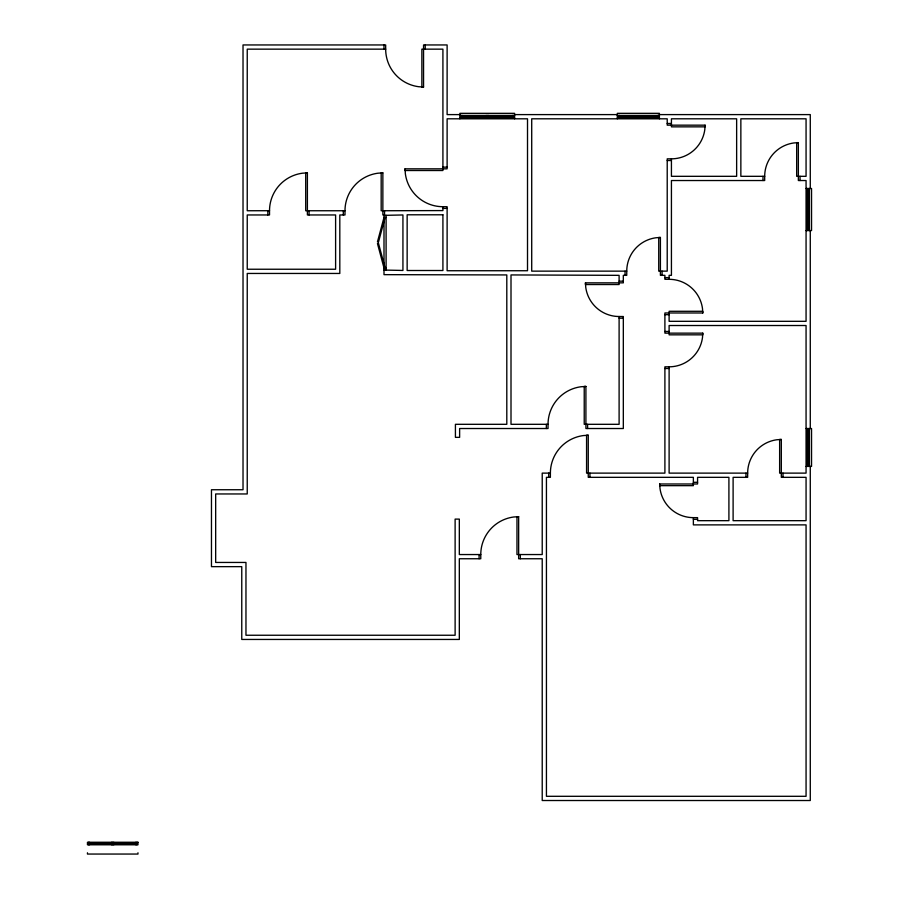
<?xml version="1.0" encoding="UTF-8"?>
<svg xmlns="http://www.w3.org/2000/svg" width="899" height="899" viewBox="0 0 899 899"><rect width="100%" height="100%" fill="white"/><g stroke="black" fill="none" stroke-linecap="round" stroke-linejoin="round"><path stroke-width="1.35" d="M810.28 466.401L810.28 800.515L542.221 800.515L542.221 558.751L518.644 558.751L518.644 516.667L513.711 516.992A37.87 37.87 0 0 0 480.774 554.548L459.322 554.548L459.322 519.105L455.119 519.105L455.119 635.245L245.966 635.245L245.966 562.448L215.67 562.448L215.67 493.956L247.236 493.956L247.236 273.453L339.811 273.453L339.811 214.962L344.991 214.962L344.991 210.714A37.87 37.87 0 0 1 377.917 173.204L382.862 172.878L382.862 214.962L384.547 214.962L384.547 210.748M585.451 282.848L585.732 287.242A33.668 33.668 0 0 0 619.108 316.515L623.322 316.515L623.322 428.52L585.912 428.52L585.912 386.435L580.968 386.761A37.87 37.87 0 0 0 548.042 424.306L511.003 424.306L511.003 274.937L619.108 275.341L619.108 284.534L585.451 284.534L585.451 282.848L623.322 282.848L623.322 275.341L626.749 275.341L626.749 271.105A33.668 33.668 0 0 1 656.012 237.763L660.405 237.471L660.405 275.341L664.9 275.341L664.9 279.308L669.137 279.319M747.653 473.121L747.653 473.099A33.668 33.668 0 0 1 776.927 439.746L781.321 439.465L781.321 477.335L806.066 477.335L806.066 520.678L733.112 520.678L733.112 477.335L747.653 477.335L747.653 473.121L669.114 473.121L669.114 366.814A33.668 33.668 0 0 0 702.49 337.541L702.771 333.147L664.9 333.147L664.9 312.976L702.771 312.976L702.771 311.29L669.114 311.29L669.114 321.314L806.066 321.314L806.066 180.53L798.357 180.53L798.357 142.649L796.671 142.649L796.671 176.316L806.066 176.316L806.066 118.803L740.855 118.803L740.855 176.316L764.689 176.316A33.668 33.668 0 0 1 793.963 142.941L798.357 142.649M764.689 176.316L764.689 180.53L671.429 180.53L671.429 275.341L669.114 275.341L669.114 279.308A33.668 33.668 0 0 1 702.49 308.582L702.771 312.976M626.749 271.138L531.714 271.138L531.714 118.803L667.215 118.803L667.215 125.163L705.086 125.163L704.805 129.557A33.668 33.668 0 0 1 671.429 158.831L667.215 158.831L667.215 271.138L658.731 271.138L658.731 237.471L660.405 237.471M269.52 210.748L269.52 210.714A37.87 37.87 0 0 1 302.446 173.204L307.391 172.878L307.391 214.962L335.608 214.962L335.608 269.239L247.236 269.239L247.236 214.962L269.52 214.962L269.52 210.714L247.236 210.748L247.236 49.153L385.671 49.153A37.87 37.87 0 0 0 418.608 86.709L423.553 87.034L423.553 44.95L447.118 44.95L447.118 114.6L459.895 114.6M693.365 517.644L693.365 524.881L806.066 524.881L806.066 796.3L546.435 796.3L546.435 477.335L550.379 477.335L550.39 473.099A37.87 37.87 0 0 1 583.316 435.577L588.261 435.251L588.261 477.335L693.365 477.335L693.365 485.662L659.697 485.662L659.697 483.988L697.568 483.988L697.568 477.335L728.909 477.335L728.909 520.678L697.568 520.678L697.568 517.644L693.365 517.644A33.668 33.668 0 0 1 659.99 488.382L659.697 483.988M423.553 87.034L421.867 87.034L421.867 49.153L442.915 49.153L442.915 170.518L405.033 170.518L405.033 168.832L447.118 168.832L447.118 118.803L527.511 118.803L527.511 270.734L447.118 270.734L447.118 206.703L442.915 206.703A37.87 37.87 0 0 1 405.359 173.777L405.033 168.832M514.599 114.6L617.321 114.6M659.394 114.6L810.28 114.6L810.28 188.487M459.895 115.432L514.599 115.432M617.321 115.432L659.394 115.432M462.007 116.701L486.202 116.701M488.303 116.701L512.497 116.701M619.422 116.701L657.293 116.701M459.895 117.96L514.599 117.96M617.321 117.96L659.394 117.96M667.215 123.489L671.429 123.489M667.215 160.516L671.429 160.516M442.915 167.147L447.118 167.147M307.391 172.878L305.705 172.878L305.705 210.748L344.991 210.748M382.862 172.878L381.176 172.878L381.176 210.748L442.915 210.58L442.915 206.703M806.066 188.487L811.539 188.487L811.539 230.571L806.066 230.571M806.909 189.543L809.437 189.543M806.909 190.588L809.437 190.588M442.915 208.388L447.118 208.388M383.997 215.355L402.932 214.962L402.932 270.453L383.997 270.06M386.098 217.457L383.997 217.457L377.468 241.842L378.479 242.112L385.008 217.727L383.997 217.457L383.997 214.962M806.909 228.47L809.437 228.47M806.909 229.515L809.437 229.515M386.098 267.947L383.997 267.947L377.468 243.562L378.479 243.292L385.008 267.677L383.997 267.947L383.997 274.656L506.8 274.937L506.8 424.306L455.422 424.306L455.422 437.352L459.625 437.352L459.625 428.52L548.042 428.52L548.042 424.283M664.9 277.634L669.114 277.634M619.108 281.162L623.322 281.162M664.9 314.661L669.114 314.661M619.108 318.19L623.322 318.19M664.9 331.461L669.114 331.461M669.137 366.814L664.9 366.814L664.9 473.121L586.575 473.121L586.575 435.251L588.261 435.251M664.9 368.5L669.114 368.5M585.912 386.435L584.226 386.435L584.226 424.306L619.108 424.306L619.108 316.515M806.066 428.531L811.539 428.531L811.539 466.401L806.066 466.401M806.909 429.576L809.437 429.576M806.909 430.632L809.437 430.632M781.321 439.465L779.635 439.465L779.635 473.121L806.066 473.121L806.066 325.517L669.114 325.517L669.114 334.833L702.771 334.833L702.771 333.147M806.909 464.3L809.437 464.3M806.909 465.345L809.437 465.345M550.379 473.121L542.221 473.121L542.221 554.548L516.97 554.548L516.97 516.667L518.644 516.667M693.365 482.302L697.568 482.302M693.365 519.33L697.568 519.33M89.563 843.532L111.656 843.532M113.757 843.532L135.85 843.532M810.28 230.571L810.28 428.531M809.437 188.487L809.437 230.571M809.437 428.531L809.437 466.401M808.179 190.588L808.179 228.47M808.179 430.632L808.179 464.3M806.909 188.487L806.909 230.571M806.909 428.531L806.909 466.401M800.043 176.316L800.043 180.53M782.995 473.121L782.995 477.335M763.004 176.316L763.004 180.53M745.968 473.121L745.968 477.335M705.086 125.163L705.086 126.849L671.429 126.849L671.429 118.803L736.641 118.803L736.641 176.316L671.429 176.316L671.429 158.831M662.091 271.138L662.091 275.341M659.394 118.803L659.394 113.33L617.321 113.33L617.321 118.803M658.349 115.432L658.349 117.96M657.293 115.432L657.293 117.96M625.063 271.138L625.063 275.341M619.422 115.432L619.422 117.96M618.366 115.432L618.366 117.96M589.935 473.121L589.935 477.335M587.598 424.306L587.598 428.52M548.705 473.121L548.705 477.335M546.356 424.306L546.356 428.52M520.33 554.548L520.33 558.751M514.599 118.803L514.599 113.33L459.895 113.33L459.895 118.803M513.554 115.432L513.554 117.96M512.497 115.432L512.497 117.96M488.303 115.432L488.303 117.96M487.247 115.432L487.247 117.96M486.202 115.432L486.202 117.96M480.774 554.514L480.774 558.751L459.322 558.751L459.322 639.447L241.764 639.447L241.764 566.651L211.467 566.651L211.467 489.741L243.022 489.741L243.022 44.95L385.671 44.95L385.671 49.187M479.088 554.548L479.088 558.751M462.007 115.432L462.007 117.96M460.951 115.432L460.951 117.96M425.227 44.95L425.227 49.153M386.098 215.355L386.098 270.06M383.997 44.95L383.997 49.153M383.997 221.525L383.997 263.89M343.306 210.748L343.306 214.962M309.076 210.748L309.076 214.962M267.835 210.748L267.835 214.962M137.963 852.791L137.963 854.05L87.461 854.05L87.461 852.791M136.906 842.262L136.906 844.79M135.85 842.262L135.85 844.79M113.757 842.262L113.757 844.79M112.712 842.262L112.712 844.79M111.656 842.262L111.656 844.79M89.563 842.262L89.563 844.79M88.518 842.262L88.518 844.79M442.915 214.794L407.146 214.794L407.146 270.509L442.915 270.509L442.915 214.794M137.963 842.262L87.461 842.262L87.461 844.79L137.963 844.79L137.963 842.262"/></g></svg>
